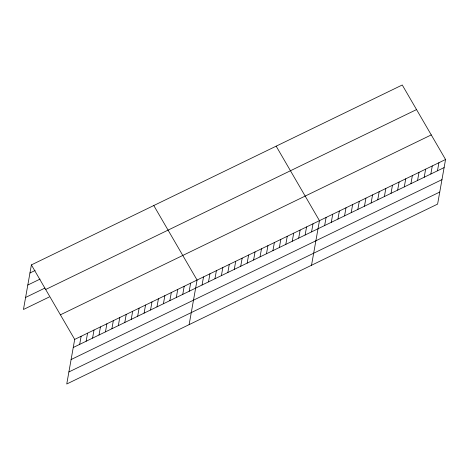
<?xml version="1.0" encoding="UTF-8"?>
<svg xmlns="http://www.w3.org/2000/svg" width="469" height="469" viewBox="0 0 469 469"><rect width="100%" height="100%" fill="white"/><g stroke="black" fill="none" stroke-linecap="round" stroke-linejoin="round"><path stroke-width="0.7" d="M31.394 264.903L74.688 339.409L66.745 384.005L437.606 204.097L445.55 159.501L402.255 84.995L31.394 264.903L23.45 309.499L49.216 297M79.689 344.375L81.131 336.285M86.132 341.25L87.574 333.16M92.575 338.126L94.011 330.035M99.012 335.001L100.454 326.911M105.455 331.876L106.897 323.786M111.898 328.751L113.334 320.661M118.335 325.627L119.777 317.536M124.777 322.502L126.22 314.412M131.22 319.377L132.663 311.287M137.663 316.253L139.1 308.162M144.1 313.128L145.542 305.038M150.543 310.003L151.985 301.913M156.986 306.878L158.428 298.788M163.423 303.754L164.865 295.663M169.866 300.629L171.308 292.539M176.309 297.504L177.751 289.414M182.752 294.374L184.188 286.289M189.189 291.249L190.631 283.165M189.13 324.636L197.074 280.04L153.779 205.533M202.075 285L203.517 276.915M208.517 281.875L209.954 273.79M214.954 278.75L216.397 270.666M221.397 275.625L222.839 267.541M227.84 272.501L229.277 264.416M234.277 269.376L235.719 261.292M240.72 266.251L242.162 258.167M247.163 263.127L248.605 255.042M253.606 260.002L255.042 251.917M260.043 256.877L261.485 248.793M266.486 253.752L267.928 245.668M272.929 250.628L274.371 242.543M279.372 247.503L280.808 239.419M285.809 244.378L287.251 236.294M292.251 241.254L293.694 233.169M298.694 238.129L300.131 230.044M305.131 235.004L306.574 226.92M311.574 231.879L313.016 223.795M311.516 265.266L319.459 220.67L276.165 146.164M324.654 225.536L326.096 217.446M331.29 222.318L332.732 214.227M337.926 219.099L339.368 211.009M344.563 215.881L346.005 207.79M351.199 212.662L352.641 204.572M357.835 209.438L359.277 201.353M364.472 206.219L365.914 198.129M371.108 203.001L372.55 194.911M377.744 199.782L379.187 191.692M384.381 196.564L385.823 188.474M391.017 193.345L392.459 185.255M397.653 190.121L399.096 182.036M404.29 186.902L405.732 178.818M410.926 183.684L412.368 175.594M417.562 180.465L419.005 172.375M424.199 177.247L425.641 169.157M430.835 174.028L432.277 165.938M437.471 170.804L438.914 162.72M29.952 272.993L35.105 270.49M27.806 285.041L40.047 279.102M25.596 297.452L44.918 288.077M45.681 289.49L416.542 109.582M60.401 314.822L431.263 134.914M74.688 339.409L445.55 159.501M73.246 347.5L444.108 167.585M71.1 359.547L441.962 179.633M68.89 371.958L439.752 192.05"/></g></svg>
